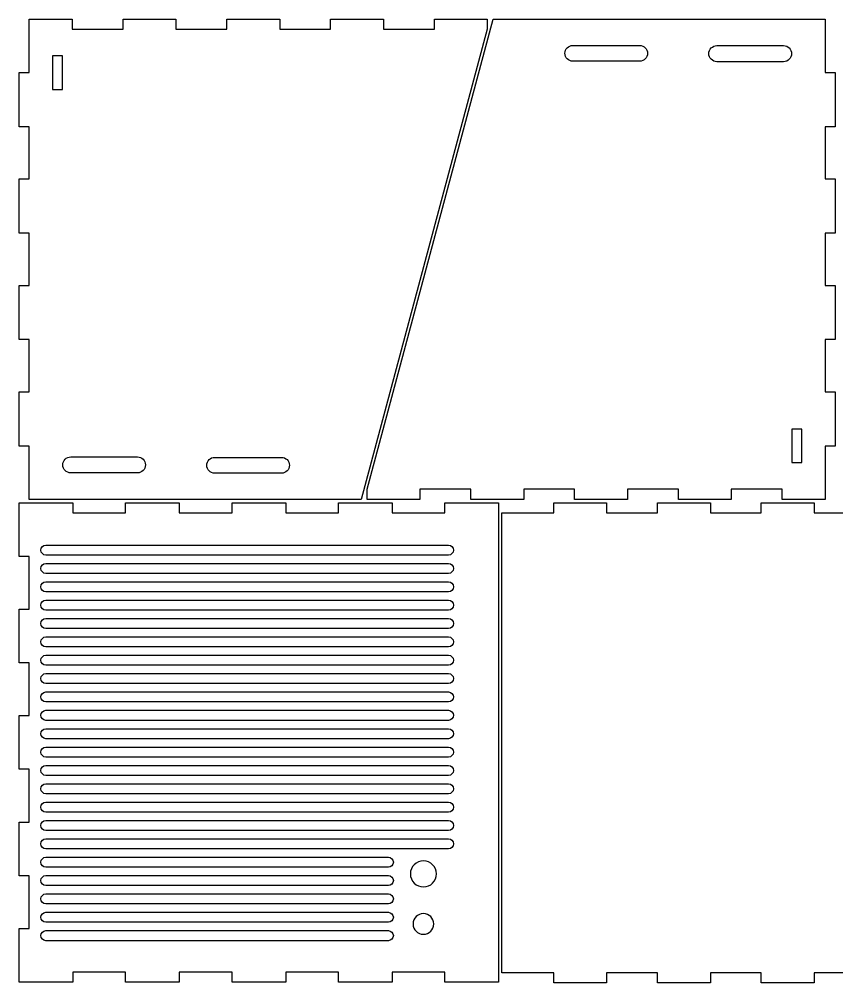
# Model space of a CAD drawing. Extents: x 55 to 542, y -289 to 0.
# Drawn here: x 55.4 to 300.5, y -289.2 to -0.6 of the extents above; entities that cross this region are included whole.
import ezdxf

# ---------------------------------------------------------------- set-up
doc = ezdxf.new("R2010")
doc.units = 0
doc.layers.get('0').update_dxf_attribs({"linetype": 'CONTINUOUS'})

# ---------------------------------------------------------------- blocks, each defined once
blk = doc.blocks.new('BLOCK_3')
blk.add_open_spline([(70.85, -131.74), (69.52, -131.74), (68.45, -132.81), (68.45, -134.14), (68.45, -135.46), (69.52, -136.54), (70.85, -136.54), (70.85, -136.54), (90.85, -136.54), (90.85, -136.54), (92.17, -136.54), (93.24, -135.46), (93.24, -134.14), (93.24, -132.81), (92.17, -131.74), (90.85, -131.74), (90.85, -131.74), (70.85, -131.74), (70.85, -131.74)], degree=3, knots=[0, 0, 0, 0, 1, 1, 1, 2, 2, 2, 3, 3, 3, 4, 4, 4, 5, 5, 5, 6, 6, 6, 6])
blk = doc.blocks.new('BLOCK_4')
blk.add_open_spline([(113.99, -131.86), (112.68, -131.86), (111.61, -132.92), (111.61, -134.24), (111.61, -135.55), (112.68, -136.62), (113.99, -136.62), (113.99, -136.62), (133.99, -136.62), (133.99, -136.62), (135.3, -136.62), (136.37, -135.55), (136.37, -134.24), (136.37, -132.92), (135.3, -131.86), (133.99, -131.86), (133.99, -131.86), (113.99, -131.86), (113.99, -131.86)], degree=3, knots=[0, 0, 0, 0, 1, 1, 1, 2, 2, 2, 3, 3, 3, 4, 4, 4, 5, 5, 5, 6, 6, 6, 6])
blk = doc.blocks.new('BLOCK_5')
blk.add_lwpolyline([(68.4, -11.64), (65.4, -11.64), (65.4, -21.64), (68.4, -21.64), (68.4, -11.64)])
blk = doc.blocks.new('BLOCK_6')
blk.add_lwpolyline([(195.7, -3.64), (157.9, -144.44), (58.4, -144.44), (58.4, -128.49), (55.4, -128.49), (55.4, -112.25), (58.4, -112.25), (58.4, -96.6), (55.4, -96.6), (55.4, -80.36), (58.4, -80.36), (58.4, -64.72), (55.4, -64.72), (55.4, -48.47), (58.4, -48.47), (58.4, -32.83), (55.4, -32.83), (55.4, -16.58), (58.4, -16.58), (58.4, -0.64), (71.26, -0.64), (71.26, -3.64), (86.51, -3.64), (86.51, -0.64), (102.37, -0.64), (102.37, -3.64), (117.62, -3.64), (117.62, -0.64), (133.48, -0.64), (133.48, -3.64), (148.73, -3.64), (148.73, -0.64), (164.59, -0.64), (164.59, -3.64), (179.84, -3.64), (179.84, -0.64), (195.7, -0.64), (195.7, -3.64)])
blk = doc.blocks.new('BLOCK_2')
for name in ['BLOCK_6', 'BLOCK_5', 'BLOCK_3', 'BLOCK_4']:
    blk.add_blockref(name, (0, 0))
blk = doc.blocks.new('BLOCK_8')
blk.add_open_spline([(284.51, -13.34), (285.83, -13.34), (286.91, -12.26), (286.91, -10.94), (286.91, -9.61), (285.83, -8.54), (284.51, -8.54), (284.51, -8.54), (264.51, -8.54), (264.51, -8.54), (263.18, -8.54), (262.11, -9.61), (262.11, -10.94), (262.11, -12.26), (263.18, -13.34), (264.51, -13.34), (264.51, -13.34), (284.51, -13.34), (284.51, -13.34)], degree=3, knots=[0, 0, 0, 0, 1, 1, 1, 2, 2, 2, 3, 3, 3, 4, 4, 4, 5, 5, 5, 6, 6, 6, 6])
blk = doc.blocks.new('BLOCK_9')
blk.add_open_spline([(241.36, -13.22), (242.67, -13.22), (243.74, -12.15), (243.74, -10.84), (243.74, -9.52), (242.67, -8.46), (241.36, -8.46), (241.36, -8.46), (221.36, -8.46), (221.36, -8.46), (220.05, -8.46), (218.98, -9.52), (218.98, -10.84), (218.98, -12.15), (220.05, -13.22), (221.36, -13.22), (221.36, -13.22), (241.36, -13.22), (241.36, -13.22)], degree=3, knots=[0, 0, 0, 0, 1, 1, 1, 2, 2, 2, 3, 3, 3, 4, 4, 4, 5, 5, 5, 6, 6, 6, 6])
blk = doc.blocks.new('BLOCK_10')
blk.add_lwpolyline([(286.95, -133.44), (289.95, -133.44), (289.95, -123.44), (286.95, -123.44), (286.95, -133.44)])
blk = doc.blocks.new('BLOCK_11')
blk.add_lwpolyline([(159.65, -141.44), (197.45, -0.64), (296.95, -0.64), (296.95, -16.58), (299.95, -16.58), (299.95, -32.83), (296.95, -32.83), (296.95, -48.47), (299.95, -48.47), (299.95, -64.72), (296.95, -64.72), (296.95, -80.36), (299.95, -80.36), (299.95, -96.61), (296.95, -96.61), (296.95, -112.25), (299.95, -112.25), (299.95, -128.49), (296.95, -128.49), (296.95, -144.44), (284.1, -144.44), (284.1, -141.44), (268.84, -141.44), (268.84, -144.44), (252.99, -144.44), (252.99, -141.44), (237.73, -141.44), (237.73, -144.44), (221.87, -144.44), (221.87, -141.44), (206.62, -141.44), (206.62, -144.44), (190.76, -144.44), (190.76, -141.44), (175.5, -141.44), (175.5, -144.44), (159.65, -144.44), (159.65, -141.44)])
blk = doc.blocks.new('BLOCK_7')
for name in ['BLOCK_11', 'BLOCK_9', 'BLOCK_8', 'BLOCK_10']:
    blk.add_blockref(name, (0, 0))
blk = doc.blocks.new('BLOCK_13')
blk.add_lwpolyline([(200.05, -286.24), (200.05, -148.44), (215.61, -148.44), (215.61, -145.44), (231.46, -145.44), (231.46, -148.44), (246.72, -148.44), (246.72, -145.44), (262.57, -145.44), (262.57, -148.44), (277.83, -148.44), (277.83, -145.44), (293.68, -145.44), (293.68, -148.44), (308.94, -148.44), (308.94, -145.44), (324.8, -145.44), (324.8, -148.44), (337.35, -148.44), (337.35, -161.38), (340.35, -161.38), (340.35, -177.63), (337.35, -177.63), (337.35, -193.27), (340.35, -193.27), (340.35, -209.52), (337.35, -209.52), (337.35, -225.16), (340.35, -225.16), (340.35, -241.4), (337.35, -241.4), (337.35, -257.05), (340.35, -257.05), (340.35, -273.29), (337.35, -273.29), (337.35, -286.24), (324.8, -286.24), (324.8, -289.24), (308.94, -289.24), (308.94, -286.24), (293.68, -286.24), (293.68, -289.24), (277.83, -289.24), (277.83, -286.24), (262.57, -286.24), (262.57, -289.24), (246.72, -289.24), (246.72, -286.24), (231.46, -286.24), (231.46, -289.24), (215.61, -289.24), (215.61, -286.24), (200.05, -286.24)])
blk = doc.blocks.new('BLOCK_12')
blk.add_blockref('BLOCK_13', (0, 0))
blk = doc.blocks.new('BLOCK_15')
blk.add_open_spline([(63.4, -273.64), (62.57, -273.64), (61.9, -274.31), (61.9, -275.14), (61.9, -275.97), (62.57, -276.64), (63.4, -276.64), (63.4, -276.64), (166.05, -276.64), (166.05, -276.64), (166.88, -276.64), (167.55, -275.97), (167.55, -275.14), (167.55, -274.31), (166.88, -273.64), (166.05, -273.64), (166.05, -273.64), (63.4, -273.64), (63.4, -273.64)], degree=3, knots=[0, 0, 0, 0, 1, 1, 1, 2, 2, 2, 3, 3, 3, 4, 4, 4, 5, 5, 5, 6, 6, 6, 6])
blk = doc.blocks.new('BLOCK_16')
blk.add_open_spline([(63.4, -268.14), (62.57, -268.14), (61.9, -268.81), (61.9, -269.64), (61.9, -270.47), (62.57, -271.14), (63.4, -271.14), (63.4, -271.14), (166.05, -271.14), (166.05, -271.14), (166.88, -271.14), (167.55, -270.47), (167.55, -269.64), (167.55, -268.81), (166.88, -268.14), (166.05, -268.14), (166.05, -268.14), (63.4, -268.14), (63.4, -268.14)], degree=3, knots=[0, 0, 0, 0, 1, 1, 1, 2, 2, 2, 3, 3, 3, 4, 4, 4, 5, 5, 5, 6, 6, 6, 6])
blk = doc.blocks.new('BLOCK_17')
blk.add_open_spline([(63.4, -262.64), (62.57, -262.64), (61.9, -263.31), (61.9, -264.14), (61.9, -264.97), (62.57, -265.64), (63.4, -265.64), (63.4, -265.64), (166.05, -265.64), (166.05, -265.64), (166.88, -265.64), (167.55, -264.97), (167.55, -264.14), (167.55, -263.31), (166.88, -262.64), (166.05, -262.64), (166.05, -262.64), (63.4, -262.64), (63.4, -262.64)], degree=3, knots=[0, 0, 0, 0, 1, 1, 1, 2, 2, 2, 3, 3, 3, 4, 4, 4, 5, 5, 5, 6, 6, 6, 6])
blk = doc.blocks.new('BLOCK_18')
blk.add_open_spline([(63.4, -257.14), (62.57, -257.14), (61.9, -257.81), (61.9, -258.64), (61.9, -259.47), (62.57, -260.14), (63.4, -260.14), (63.4, -260.14), (166.05, -260.14), (166.05, -260.14), (166.88, -260.14), (167.55, -259.47), (167.55, -258.64), (167.55, -257.81), (166.88, -257.14), (166.05, -257.14), (166.05, -257.14), (63.4, -257.14), (63.4, -257.14)], degree=3, knots=[0, 0, 0, 0, 1, 1, 1, 2, 2, 2, 3, 3, 3, 4, 4, 4, 5, 5, 5, 6, 6, 6, 6])
blk = doc.blocks.new('BLOCK_19')
blk.add_open_spline([(63.4, -251.64), (62.57, -251.64), (61.9, -252.31), (61.9, -253.14), (61.9, -253.97), (62.57, -254.64), (63.4, -254.64), (63.4, -254.64), (166.05, -254.64), (166.05, -254.64), (166.88, -254.64), (167.55, -253.97), (167.55, -253.14), (167.55, -252.31), (166.88, -251.64), (166.05, -251.64), (166.05, -251.64), (63.4, -251.64), (63.4, -251.64)], degree=3, knots=[0, 0, 0, 0, 1, 1, 1, 2, 2, 2, 3, 3, 3, 4, 4, 4, 5, 5, 5, 6, 6, 6, 6])
blk = doc.blocks.new('BLOCK_20')
blk.add_open_spline([(63.4, -246.14), (62.57, -246.14), (61.9, -246.81), (61.9, -247.64), (61.9, -248.47), (62.57, -249.14), (63.4, -249.14), (63.4, -249.14), (184.05, -249.14), (184.05, -249.14), (184.88, -249.14), (185.55, -248.47), (185.55, -247.64), (185.55, -246.81), (184.88, -246.14), (184.05, -246.14), (184.05, -246.14), (63.4, -246.14), (63.4, -246.14)], degree=3, knots=[0, 0, 0, 0, 1, 1, 1, 2, 2, 2, 3, 3, 3, 4, 4, 4, 5, 5, 5, 6, 6, 6, 6])
blk = doc.blocks.new('BLOCK_21')
blk.add_open_spline([(63.4, -240.64), (62.57, -240.64), (61.9, -241.31), (61.9, -242.14), (61.9, -242.97), (62.57, -243.64), (63.4, -243.64), (63.4, -243.64), (184.05, -243.64), (184.05, -243.64), (184.88, -243.64), (185.55, -242.97), (185.55, -242.14), (185.55, -241.31), (184.88, -240.64), (184.05, -240.64), (184.05, -240.64), (63.4, -240.64), (63.4, -240.64)], degree=3, knots=[0, 0, 0, 0, 1, 1, 1, 2, 2, 2, 3, 3, 3, 4, 4, 4, 5, 5, 5, 6, 6, 6, 6])
blk = doc.blocks.new('BLOCK_22')
blk.add_open_spline([(63.4, -235.14), (62.57, -235.14), (61.9, -235.81), (61.9, -236.64), (61.9, -237.47), (62.57, -238.14), (63.4, -238.14), (63.4, -238.14), (184.05, -238.14), (184.05, -238.14), (184.88, -238.14), (185.55, -237.47), (185.55, -236.64), (185.55, -235.81), (184.88, -235.14), (184.05, -235.14), (184.05, -235.14), (63.4, -235.14), (63.4, -235.14)], degree=3, knots=[0, 0, 0, 0, 1, 1, 1, 2, 2, 2, 3, 3, 3, 4, 4, 4, 5, 5, 5, 6, 6, 6, 6])
blk = doc.blocks.new('BLOCK_23')
blk.add_open_spline([(63.4, -229.64), (62.57, -229.64), (61.9, -230.31), (61.9, -231.14), (61.9, -231.97), (62.57, -232.64), (63.4, -232.64), (63.4, -232.64), (184.05, -232.64), (184.05, -232.64), (184.88, -232.64), (185.55, -231.97), (185.55, -231.14), (185.55, -230.31), (184.88, -229.64), (184.05, -229.64), (184.05, -229.64), (63.4, -229.64), (63.4, -229.64)], degree=3, knots=[0, 0, 0, 0, 1, 1, 1, 2, 2, 2, 3, 3, 3, 4, 4, 4, 5, 5, 5, 6, 6, 6, 6])
blk = doc.blocks.new('BLOCK_24')
blk.add_open_spline([(63.4, -224.14), (62.57, -224.14), (61.9, -224.81), (61.9, -225.64), (61.9, -226.47), (62.57, -227.14), (63.4, -227.14), (63.4, -227.14), (184.05, -227.14), (184.05, -227.14), (184.88, -227.14), (185.55, -226.47), (185.55, -225.64), (185.55, -224.81), (184.88, -224.14), (184.05, -224.14), (184.05, -224.14), (63.4, -224.14), (63.4, -224.14)], degree=3, knots=[0, 0, 0, 0, 1, 1, 1, 2, 2, 2, 3, 3, 3, 4, 4, 4, 5, 5, 5, 6, 6, 6, 6])
blk = doc.blocks.new('BLOCK_25')
blk.add_open_spline([(63.4, -218.64), (62.57, -218.64), (61.9, -219.31), (61.9, -220.14), (61.9, -220.97), (62.57, -221.64), (63.4, -221.64), (63.4, -221.64), (184.05, -221.64), (184.05, -221.64), (184.88, -221.64), (185.55, -220.97), (185.55, -220.14), (185.55, -219.31), (184.88, -218.64), (184.05, -218.64), (184.05, -218.64), (63.4, -218.64), (63.4, -218.64)], degree=3, knots=[0, 0, 0, 0, 1, 1, 1, 2, 2, 2, 3, 3, 3, 4, 4, 4, 5, 5, 5, 6, 6, 6, 6])
blk = doc.blocks.new('BLOCK_26')
blk.add_open_spline([(63.4, -213.14), (62.57, -213.14), (61.9, -213.81), (61.9, -214.64), (61.9, -215.47), (62.57, -216.14), (63.4, -216.14), (63.4, -216.14), (184.05, -216.14), (184.05, -216.14), (184.88, -216.14), (185.55, -215.47), (185.55, -214.64), (185.55, -213.81), (184.88, -213.14), (184.05, -213.14), (184.05, -213.14), (63.4, -213.14), (63.4, -213.14)], degree=3, knots=[0, 0, 0, 0, 1, 1, 1, 2, 2, 2, 3, 3, 3, 4, 4, 4, 5, 5, 5, 6, 6, 6, 6])
blk = doc.blocks.new('BLOCK_27')
blk.add_open_spline([(63.4, -207.64), (62.57, -207.64), (61.9, -208.31), (61.9, -209.14), (61.9, -209.97), (62.57, -210.64), (63.4, -210.64), (63.4, -210.64), (184.05, -210.64), (184.05, -210.64), (184.88, -210.64), (185.55, -209.97), (185.55, -209.14), (185.55, -208.31), (184.88, -207.64), (184.05, -207.64), (184.05, -207.64), (63.4, -207.64), (63.4, -207.64)], degree=3, knots=[0, 0, 0, 0, 1, 1, 1, 2, 2, 2, 3, 3, 3, 4, 4, 4, 5, 5, 5, 6, 6, 6, 6])
blk = doc.blocks.new('BLOCK_28')
blk.add_open_spline([(63.4, -202.14), (62.57, -202.14), (61.9, -202.81), (61.9, -203.64), (61.9, -204.47), (62.57, -205.14), (63.4, -205.14), (63.4, -205.14), (184.05, -205.14), (184.05, -205.14), (184.88, -205.14), (185.55, -204.47), (185.55, -203.64), (185.55, -202.81), (184.88, -202.14), (184.05, -202.14), (184.05, -202.14), (63.4, -202.14), (63.4, -202.14)], degree=3, knots=[0, 0, 0, 0, 1, 1, 1, 2, 2, 2, 3, 3, 3, 4, 4, 4, 5, 5, 5, 6, 6, 6, 6])
blk = doc.blocks.new('BLOCK_29')
blk.add_open_spline([(63.4, -196.64), (62.57, -196.64), (61.9, -197.31), (61.9, -198.14), (61.9, -198.97), (62.57, -199.64), (63.4, -199.64), (63.4, -199.64), (184.05, -199.64), (184.05, -199.64), (184.88, -199.64), (185.55, -198.97), (185.55, -198.14), (185.55, -197.31), (184.88, -196.64), (184.05, -196.64), (184.05, -196.64), (63.4, -196.64), (63.4, -196.64)], degree=3, knots=[0, 0, 0, 0, 1, 1, 1, 2, 2, 2, 3, 3, 3, 4, 4, 4, 5, 5, 5, 6, 6, 6, 6])
blk = doc.blocks.new('BLOCK_30')
blk.add_open_spline([(63.4, -191.14), (62.57, -191.14), (61.9, -191.81), (61.9, -192.64), (61.9, -193.47), (62.57, -194.14), (63.4, -194.14), (63.4, -194.14), (184.05, -194.14), (184.05, -194.14), (184.88, -194.14), (185.55, -193.47), (185.55, -192.64), (185.55, -191.81), (184.88, -191.14), (184.05, -191.14), (184.05, -191.14), (63.4, -191.14), (63.4, -191.14)], degree=3, knots=[0, 0, 0, 0, 1, 1, 1, 2, 2, 2, 3, 3, 3, 4, 4, 4, 5, 5, 5, 6, 6, 6, 6])
blk = doc.blocks.new('BLOCK_31')
blk.add_open_spline([(63.4, -185.64), (62.57, -185.64), (61.9, -186.31), (61.9, -187.14), (61.9, -187.97), (62.57, -188.64), (63.4, -188.64), (63.4, -188.64), (184.05, -188.64), (184.05, -188.64), (184.88, -188.64), (185.55, -187.97), (185.55, -187.14), (185.55, -186.31), (184.88, -185.64), (184.05, -185.64), (184.05, -185.64), (63.4, -185.64), (63.4, -185.64)], degree=3, knots=[0, 0, 0, 0, 1, 1, 1, 2, 2, 2, 3, 3, 3, 4, 4, 4, 5, 5, 5, 6, 6, 6, 6])
blk = doc.blocks.new('BLOCK_32')
blk.add_open_spline([(63.4, -180.14), (62.57, -180.14), (61.9, -180.81), (61.9, -181.64), (61.9, -182.47), (62.57, -183.14), (63.4, -183.14), (63.4, -183.14), (184.05, -183.14), (184.05, -183.14), (184.88, -183.14), (185.55, -182.47), (185.55, -181.64), (185.55, -180.81), (184.88, -180.14), (184.05, -180.14), (184.05, -180.14), (63.4, -180.14), (63.4, -180.14)], degree=3, knots=[0, 0, 0, 0, 1, 1, 1, 2, 2, 2, 3, 3, 3, 4, 4, 4, 5, 5, 5, 6, 6, 6, 6])
blk = doc.blocks.new('BLOCK_33')
blk.add_open_spline([(63.4, -174.64), (62.57, -174.64), (61.9, -175.31), (61.9, -176.14), (61.9, -176.97), (62.57, -177.64), (63.4, -177.64), (63.4, -177.64), (184.05, -177.64), (184.05, -177.64), (184.88, -177.64), (185.55, -176.97), (185.55, -176.14), (185.55, -175.31), (184.88, -174.64), (184.05, -174.64), (184.05, -174.64), (63.4, -174.64), (63.4, -174.64)], degree=3, knots=[0, 0, 0, 0, 1, 1, 1, 2, 2, 2, 3, 3, 3, 4, 4, 4, 5, 5, 5, 6, 6, 6, 6])
blk = doc.blocks.new('BLOCK_34')
blk.add_open_spline([(63.4, -169.14), (62.57, -169.14), (61.9, -169.81), (61.9, -170.64), (61.9, -171.47), (62.57, -172.14), (63.4, -172.14), (63.4, -172.14), (184.05, -172.14), (184.05, -172.14), (184.88, -172.14), (185.55, -171.47), (185.55, -170.64), (185.55, -169.81), (184.88, -169.14), (184.05, -169.14), (184.05, -169.14), (63.4, -169.14), (63.4, -169.14)], degree=3, knots=[0, 0, 0, 0, 1, 1, 1, 2, 2, 2, 3, 3, 3, 4, 4, 4, 5, 5, 5, 6, 6, 6, 6])
blk = doc.blocks.new('BLOCK_35')
blk.add_open_spline([(63.4, -163.64), (62.57, -163.64), (61.9, -164.31), (61.9, -165.14), (61.9, -165.97), (62.57, -166.64), (63.4, -166.64), (63.4, -166.64), (184.05, -166.64), (184.05, -166.64), (184.88, -166.64), (185.55, -165.97), (185.55, -165.14), (185.55, -164.31), (184.88, -163.64), (184.05, -163.64), (184.05, -163.64), (63.4, -163.64), (63.4, -163.64)], degree=3, knots=[0, 0, 0, 0, 1, 1, 1, 2, 2, 2, 3, 3, 3, 4, 4, 4, 5, 5, 5, 6, 6, 6, 6])
blk = doc.blocks.new('BLOCK_36')
blk.add_open_spline([(63.4, -158.14), (62.57, -158.14), (61.9, -158.81), (61.9, -159.64), (61.9, -160.47), (62.57, -161.14), (63.4, -161.14), (63.4, -161.14), (184.05, -161.14), (184.05, -161.14), (184.88, -161.14), (185.55, -160.47), (185.55, -159.64), (185.55, -158.81), (184.88, -158.14), (184.05, -158.14), (184.05, -158.14), (63.4, -158.14), (63.4, -158.14)], degree=3, knots=[0, 0, 0, 0, 1, 1, 1, 2, 2, 2, 3, 3, 3, 4, 4, 4, 5, 5, 5, 6, 6, 6, 6])
blk = doc.blocks.new('BLOCK_37')
blk.add_lwpolyline([(199.05, -145.44), (199.05, -289.09), (182.96, -289.09), (182.96, -286.09), (167.16, -286.09), (167.16, -289.09), (151.07, -289.09), (151.07, -286.09), (135.27, -286.09), (135.27, -289.09), (119.18, -289.09), (119.18, -286.09), (103.38, -286.09), (103.38, -289.09), (87.29, -289.09), (87.29, -286.09), (71.49, -286.09), (71.49, -289.09), (55.4, -289.09), (55.4, -272.99), (58.4, -272.99), (58.4, -257.2), (55.4, -257.2), (55.4, -241.1), (58.4, -241.1), (58.4, -225.31), (55.4, -225.31), (55.4, -209.22), (58.4, -209.22), (58.4, -193.42), (55.4, -193.42), (55.4, -177.33), (58.4, -177.33), (58.4, -161.53), (55.4, -161.53), (55.4, -145.44), (71.49, -145.44), (71.49, -148.44), (87.29, -148.44), (87.29, -145.44), (103.38, -145.44), (103.38, -148.44), (119.18, -148.44), (119.18, -145.44), (135.27, -145.44), (135.27, -148.44), (151.07, -148.44), (151.07, -145.44), (167.16, -145.44), (167.16, -148.44), (182.96, -148.44), (182.96, -145.44), (199.05, -145.44)])
blk = doc.blocks.new('BLOCK_38')
blk.add_open_spline([(172.65, -256.64), (172.65, -254.48), (174.4, -252.74), (176.55, -252.74), (178.7, -252.74), (180.45, -254.48), (180.45, -256.64), (180.45, -258.79), (178.7, -260.54), (176.55, -260.54), (174.4, -260.54), (172.65, -258.79), (172.65, -256.64), (172.65, -256.64), (172.65, -256.64), (172.65, -256.64)], degree=3, knots=[0, 0, 0, 0, 1, 1, 1, 2, 2, 2, 3, 3, 3, 4, 4, 4, 5, 5, 5, 5])
blk = doc.blocks.new('BLOCK_39')
blk.add_open_spline([(173.45, -271.64), (173.45, -269.93), (174.84, -268.54), (176.55, -268.54), (178.26, -268.54), (179.65, -269.93), (179.65, -271.64), (179.65, -273.35), (178.26, -274.74), (176.55, -274.74), (174.84, -274.74), (173.45, -273.35), (173.45, -271.64), (173.45, -271.64), (173.45, -271.64), (173.45, -271.64)], degree=3, knots=[0, 0, 0, 0, 1, 1, 1, 2, 2, 2, 3, 3, 3, 4, 4, 4, 5, 5, 5, 5])
blk = doc.blocks.new('BLOCK_14')
for name in ['BLOCK_37', 'BLOCK_36', 'BLOCK_35', 'BLOCK_34', 'BLOCK_33', 'BLOCK_32', 'BLOCK_31', 'BLOCK_30', 'BLOCK_29', 'BLOCK_28', 'BLOCK_27', 'BLOCK_26', 'BLOCK_25', 'BLOCK_24', 'BLOCK_23', 'BLOCK_22', 'BLOCK_21', 'BLOCK_20', 'BLOCK_19', 'BLOCK_38', 'BLOCK_18', 'BLOCK_17', 'BLOCK_16', 'BLOCK_39', 'BLOCK_15']:
    blk.add_blockref(name, (0, 0))

msp = doc.modelspace()

# ---------------------------------------------------------------- block references
for name in ['BLOCK_2', 'BLOCK_7', 'BLOCK_14', 'BLOCK_12']:
    msp.add_blockref(name, (0, 0))

doc.saveas('drawing.dxf')
